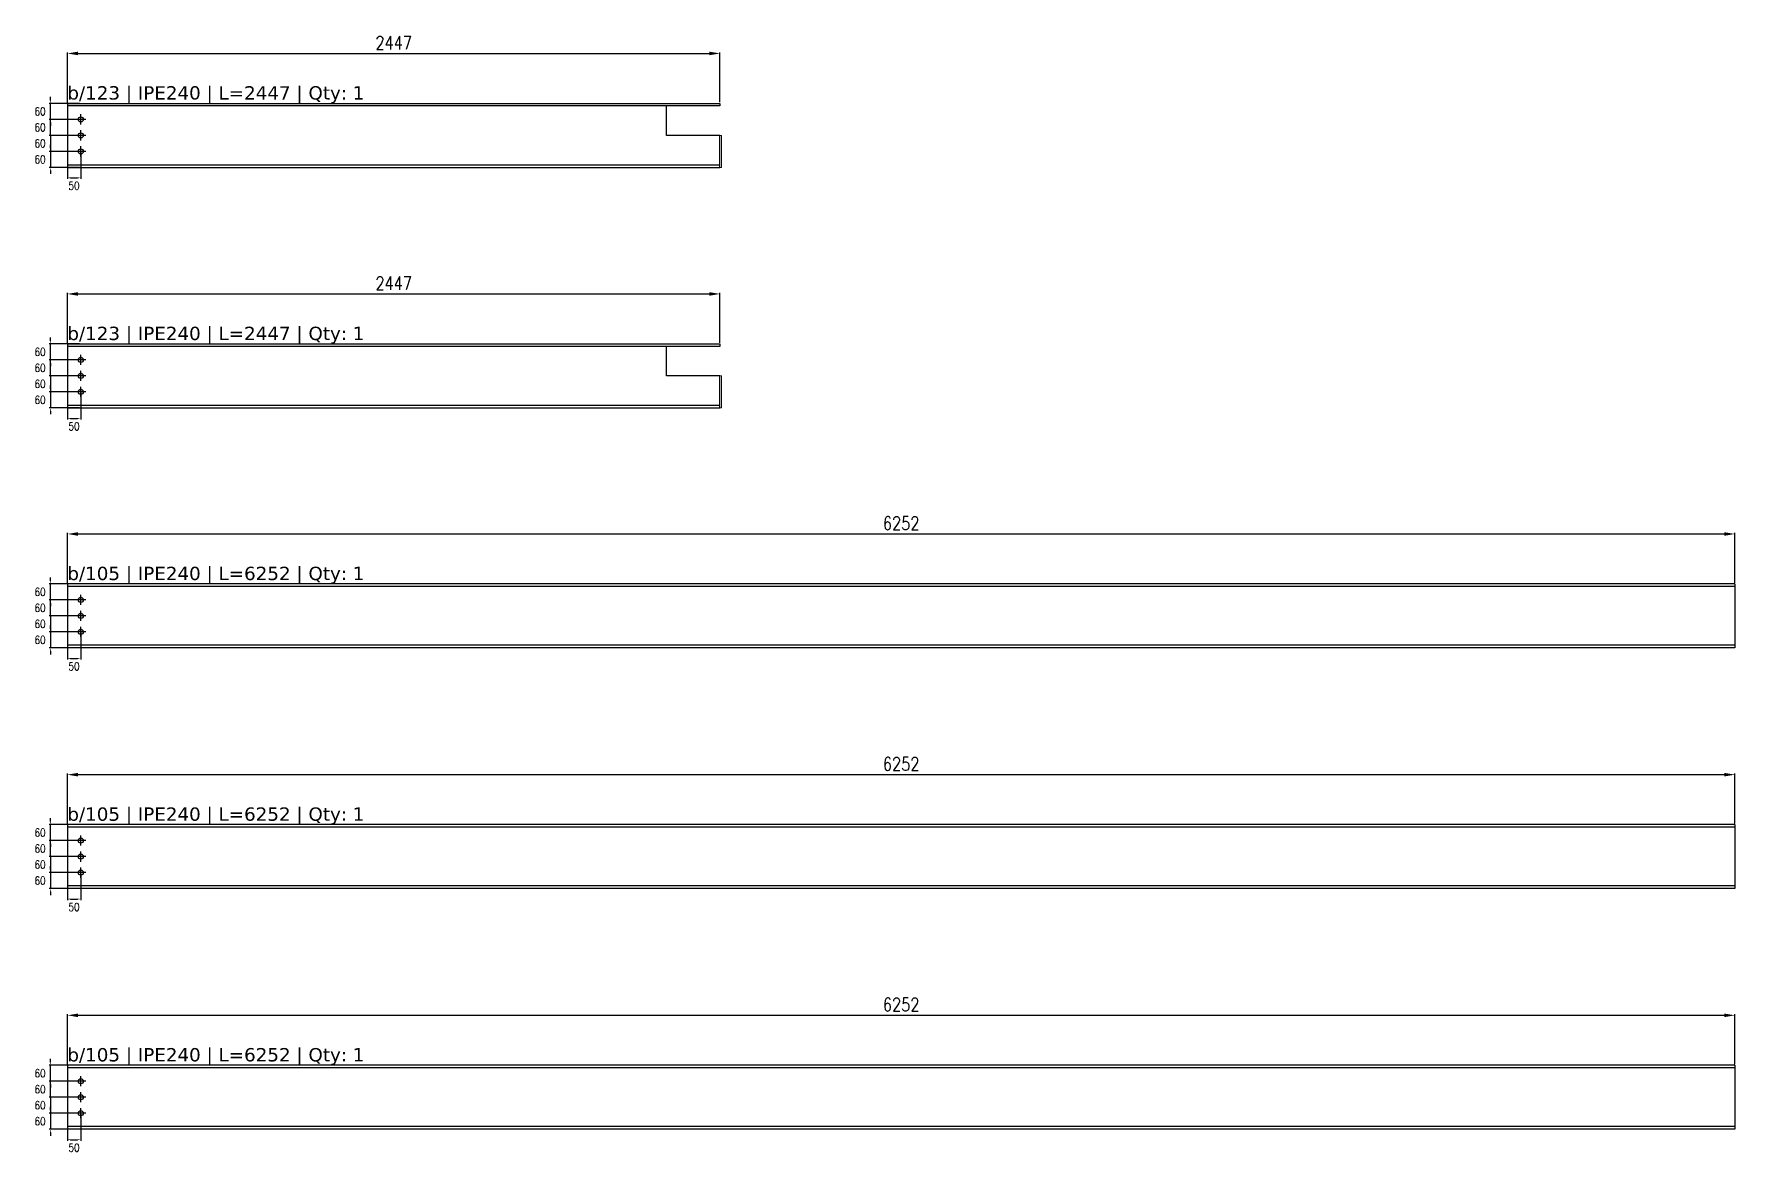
# Model space of a CAD drawing. Header units: millimetres. Extents: x -158 to 97215, y -53820 to 8373.
# Drawn here: x -125 to 6252, y 4179 to 8373 of the extents above; entities that cross this region are included whole.
import ezdxf
from ezdxf.enums import TextEntityAlignment as Align

# ---------------------------------------------------------------- set-up
doc = ezdxf.new("R2010")
doc.units = ezdxf.units.MM
doc.header["$LTSCALE"] = 0.8
for name, color, linetype in [('COTAS', 8, 'Continuous'), ('EJE_PERNO', 1, 'Continuous'), ('IPE240', 2, 'Continuous'), ('PERNOS', 3, 'Continuous'), ('TXT_GEN', 3, 'Continuous')]:
    doc.layers.add(name, color=color, linetype=linetype)
doc.layers.add('P-PLATINA', color=6, linetype='Continuous', lineweight=15)
doc.styles.add('CNI_COTAS', font='romans.shx', dxfattribs={"width": 0.8})
doc.styles.add('VERDNA', font='verdana.ttf', dxfattribs={"width": 0.8})
doc.dimstyles.new('1.3', dxfattribs={"dimscale": 0, "dimtxt": 30, "dimasz": 12, "dimexe": 4, "dimexo": 4, "dimgap": 9, "dimtad": 1, "dimdec": 0, "dimzin": 4, "dimdsep": 46, "dimtxsty": 'CNI_COTAS', "dimcen": 0, "dimclrd": 256, "dimclrt": 3, "dimadec": 0, "dimazin": 0, "dimtfac": 1, "dimtdec": 0, "dimtmove": 2, "dimatfit": 0, "dimfxl": 0.05, "dimtolj": 1, "dimtzin": 0, "dimarcsym": 0})
doc.dimstyles.new('1.4', dxfattribs={"dimscale": 0, "dimtxt": 50, "dimasz": 40, "dimexe": 4, "dimexo": 4, "dimgap": 15, "dimtad": 1, "dimdec": 0, "dimzin": 4, "dimdsep": 46, "dimtxsty": 'CNI_COTAS', "dimcen": -0.09, "dimclrd": 256, "dimclrt": 3, "dimadec": 0, "dimazin": 0, "dimtfac": 1, "dimtdec": 0, "dimtmove": 2, "dimatfit": 0, "dimfxl": 0.05, "dimtolj": 1, "dimtzin": 0, "dimarcsym": 0})

# ---------------------------------------------------------------- blocks, each defined once
blk = doc.blocks.new('D19')
at = {"layer": 'EJE_PERNO', "linetype": 'Continuous'}
for p, q in [((19, 0), (-19, 0)), ((0, -19), (0, 19))]:
    blk.add_line(p, q, dxfattribs=at)
at = {"layer": 'PERNOS'}
blk.add_circle((0, 0), 9.5, dxfattribs=at)
blk = doc.blocks.new('*D42')
at = {"layer": 'COTAS', "color": 0, "lineweight": -2, "transparency": 16777216}
for p, q in [((46, 7151.8), (-67.7, 7151.8)), ((46, 7091.8), (-67.7, 7091.8))]:
    blk.add_line(p, q, dxfattribs=at)
at = {"layer": 'COTAS', "lineweight": -2, "transparency": 16777216}
for p, q in [((-63.7, 7163.8), (-63.7, 7175.8)), ((-63.7, 7091.8), (-63.7, 7151.8)), ((-63.7, 7079.8), (-63.7, 7067.8))]:
    blk.add_line(p, q, dxfattribs=at)
at = {"layer": 'COTAS', "transparency": 16777216}
for points in [[(-65.7, 7163.8), (-61.7, 7163.8), (-63.7, 7151.8)], [(-65.7, 7079.8), (-61.7, 7079.8), (-63.7, 7091.8)]]:
    blk.add_solid(points, dxfattribs=at)
at = {"layer": 'Defpoints', "color": 0, "transparency": 16777216}
for p in [(-63.7, 7151.8), (50, 7151.8), (50, 7091.8)]:
    blk.add_point(p, dxfattribs=at)
at = {"layer": 'COTAS', "color": 3, "transparency": 16777216, "insert": (-102.2, 7121.8), "char_height": 30, "attachment_point": 5, "rotation": 0.2, "style": 'CNI_COTAS'}
blk.add_mtext('\\A1;60', dxfattribs=at)
blk = doc.blocks.new('*D43')
at = {"layer": 'COTAS', "color": 0, "lineweight": -2, "transparency": 16777216}
for p, q in [((46, 7091.8), (-67.7, 7091.8)), ((46, 7031.8), (-67.7, 7031.8))]:
    blk.add_line(p, q, dxfattribs=at)
at = {"layer": 'COTAS', "lineweight": -2, "transparency": 16777216}
for p, q in [((-63.7, 7103.8), (-63.7, 7115.8)), ((-63.7, 7091.8), (-63.7, 7031.8)), ((-63.7, 7019.8), (-63.7, 7007.8))]:
    blk.add_line(p, q, dxfattribs=at)
at = {"layer": 'COTAS', "transparency": 16777216}
for points in [[(-65.7, 7103.8), (-61.7, 7103.8), (-63.7, 7091.8)], [(-65.7, 7019.8), (-61.7, 7019.8), (-63.7, 7031.8)]]:
    blk.add_solid(points, dxfattribs=at)
at = {"layer": 'Defpoints', "color": 0, "transparency": 16777216}
for p in [(50, 7091.8), (-63.7, 7031.8), (50, 7031.8)]:
    blk.add_point(p, dxfattribs=at)
at = {"layer": 'COTAS', "color": 3, "transparency": 16777216, "insert": (-102.2, 7061.8), "char_height": 30, "attachment_point": 5, "rotation": 0.2, "style": 'CNI_COTAS'}
blk.add_mtext('\\A1;60', dxfattribs=at)
blk = doc.blocks.new('*D38')
at = {"layer": 'COTAS', "color": 0, "lineweight": -2, "transparency": 16777216}
for p, q in [((46, 7211.8), (-67.7, 7211.8)), ((46, 7151.8), (-67.7, 7151.8))]:
    blk.add_line(p, q, dxfattribs=at)
at = {"layer": 'COTAS', "lineweight": -2, "transparency": 16777216}
for p, q in [((-63.7, 7223.8), (-63.7, 7235.8)), ((-63.7, 7151.8), (-63.7, 7211.8)), ((-63.7, 7139.8), (-63.7, 7127.8))]:
    blk.add_line(p, q, dxfattribs=at)
at = {"layer": 'COTAS', "transparency": 16777216}
for points in [[(-65.7, 7223.8), (-61.7, 7223.8), (-63.7, 7211.8)], [(-65.7, 7139.8), (-61.7, 7139.8), (-63.7, 7151.8)]]:
    blk.add_solid(points, dxfattribs=at)
at = {"layer": 'Defpoints', "color": 0, "transparency": 16777216}
for p in [(-63.7, 7211.8), (50, 7211.8), (50, 7151.8)]:
    blk.add_point(p, dxfattribs=at)
at = {"layer": 'COTAS', "color": 3, "transparency": 16777216, "insert": (-102.2, 7181.8), "char_height": 30, "attachment_point": 5, "rotation": 0.2, "style": 'CNI_COTAS'}
blk.add_mtext('\\A1;60', dxfattribs=at)
blk = doc.blocks.new('*D39')
at = {"layer": 'COTAS', "color": 0, "lineweight": -2, "transparency": 16777216}
for p, q in [((46, 7031.8), (-67.7, 7031.8)), ((46, 6971.8), (-67.7, 6971.8))]:
    blk.add_line(p, q, dxfattribs=at)
at = {"layer": 'COTAS', "lineweight": -2, "transparency": 16777216}
for p, q in [((-63.7, 7043.8), (-63.7, 7055.8)), ((-63.7, 7031.8), (-63.7, 6971.8)), ((-63.7, 6959.8), (-63.7, 6947.8))]:
    blk.add_line(p, q, dxfattribs=at)
at = {"layer": 'COTAS', "transparency": 16777216}
for points in [[(-65.7, 7043.8), (-61.7, 7043.8), (-63.7, 7031.8)], [(-65.7, 6959.8), (-61.7, 6959.8), (-63.7, 6971.8)]]:
    blk.add_solid(points, dxfattribs=at)
at = {"layer": 'Defpoints', "color": 0, "transparency": 16777216}
for p in [(50, 7031.8), (-63.7, 6971.8), (50, 6971.8)]:
    blk.add_point(p, dxfattribs=at)
at = {"layer": 'COTAS', "color": 3, "transparency": 16777216, "insert": (-102.2, 7001.8), "char_height": 30, "attachment_point": 5, "rotation": 0.2, "style": 'CNI_COTAS'}
blk.add_mtext('\\A1;60', dxfattribs=at)
blk = doc.blocks.new('*D40')
at = {"layer": 'COTAS', "color": 0, "lineweight": -2, "transparency": 16777216}
for p, q in [((0, 7027.8), (0, 6928.6)), ((50, 7027.8), (50, 6928.6))]:
    blk.add_line(p, q, dxfattribs=at)
at = {"layer": 'COTAS', "lineweight": -2, "transparency": 16777216}
blk.add_line((12, 6932.6), (38, 6932.6), dxfattribs=at)
at = {"layer": 'COTAS', "transparency": 16777216}
for points in [[(12, 6934.6), (12, 6930.6), (0, 6932.6)], [(38, 6934.6), (38, 6930.6), (50, 6932.6)]]:
    blk.add_solid(points, dxfattribs=at)
at = {"layer": 'Defpoints', "color": 0, "transparency": 16777216}
for p in [(0, 7031.8), (50, 7031.8), (50, 6932.6)]:
    blk.add_point(p, dxfattribs=at)
at = {"layer": 'COTAS', "color": 3, "transparency": 16777216, "insert": (25, 6902.7), "char_height": 30, "attachment_point": 5, "rotation": 0.2, "style": 'CNI_COTAS'}
blk.add_mtext('\\A1;50', dxfattribs=at)
blk = doc.blocks.new('*D41')
at = {"layer": 'COTAS', "color": 0, "lineweight": -2, "transparency": 16777216}
for p, q in [((0, 7215.2), (0, 7403)), ((2446.7, 7215.8), (2446.7, 7403))]:
    blk.add_line(p, q, dxfattribs=at)
at = {"layer": 'COTAS', "lineweight": -2, "transparency": 16777216}
blk.add_line((40, 7399), (2406.7, 7399), dxfattribs=at)
at = {"layer": 'COTAS', "transparency": 16777216}
for points in [[(40, 7405.7), (40, 7392.3), (0, 7399)], [(2406.7, 7405.7), (2406.7, 7392.3), (2446.7, 7399)]]:
    blk.add_solid(points, dxfattribs=at)
at = {"layer": 'Defpoints', "color": 0, "transparency": 16777216}
for p in [(2446.7, 7399), (0, 7211.2), (2446.7, 7211.8)]:
    blk.add_point(p, dxfattribs=at)
at = {"layer": 'COTAS', "color": 3, "transparency": 16777216, "insert": (1223.4, 7439), "char_height": 50, "attachment_point": 5, "style": 'CNI_COTAS'}
blk.add_mtext('\\A1;2447', dxfattribs=at)
blk = doc.blocks.new('*D47')
at = {"layer": 'COTAS', "color": 0, "lineweight": -2, "transparency": 16777216}
for p, q in [((46, 8053.4), (-67.7, 8053.4)), ((46, 7993.4), (-67.7, 7993.4))]:
    blk.add_line(p, q, dxfattribs=at)
at = {"layer": 'COTAS', "lineweight": -2, "transparency": 16777216}
for p, q in [((-63.7, 8065.4), (-63.7, 8077.4)), ((-63.7, 7993.4), (-63.7, 8053.4)), ((-63.7, 7981.4), (-63.7, 7969.4))]:
    blk.add_line(p, q, dxfattribs=at)
at = {"layer": 'COTAS', "transparency": 16777216}
for points in [[(-65.7, 8065.4), (-61.7, 8065.4), (-63.7, 8053.4)], [(-65.7, 7981.4), (-61.7, 7981.4), (-63.7, 7993.4)]]:
    blk.add_solid(points, dxfattribs=at)
at = {"layer": 'Defpoints', "color": 0, "transparency": 16777216}
for p in [(-63.7, 8053.4), (50, 8053.4), (50, 7993.4)]:
    blk.add_point(p, dxfattribs=at)
at = {"layer": 'COTAS', "color": 3, "transparency": 16777216, "insert": (-102.2, 8023.4), "char_height": 30, "attachment_point": 5, "rotation": 0.2, "style": 'CNI_COTAS'}
blk.add_mtext('\\A1;60', dxfattribs=at)
blk = doc.blocks.new('*D48')
at = {"layer": 'COTAS', "color": 0, "lineweight": -2, "transparency": 16777216}
for p, q in [((46, 7993.4), (-67.7, 7993.4)), ((46, 7933.4), (-67.7, 7933.4))]:
    blk.add_line(p, q, dxfattribs=at)
at = {"layer": 'COTAS', "lineweight": -2, "transparency": 16777216}
for p, q in [((-63.7, 8005.4), (-63.7, 8017.4)), ((-63.7, 7993.4), (-63.7, 7933.4)), ((-63.7, 7921.4), (-63.7, 7909.4))]:
    blk.add_line(p, q, dxfattribs=at)
at = {"layer": 'COTAS', "transparency": 16777216}
for points in [[(-65.7, 8005.4), (-61.7, 8005.4), (-63.7, 7993.4)], [(-65.7, 7921.4), (-61.7, 7921.4), (-63.7, 7933.4)]]:
    blk.add_solid(points, dxfattribs=at)
at = {"layer": 'Defpoints', "color": 0, "transparency": 16777216}
for p in [(50, 7993.4), (-63.7, 7933.4), (50, 7933.4)]:
    blk.add_point(p, dxfattribs=at)
at = {"layer": 'COTAS', "color": 3, "transparency": 16777216, "insert": (-102.2, 7963.4), "char_height": 30, "attachment_point": 5, "rotation": 0.2, "style": 'CNI_COTAS'}
blk.add_mtext('\\A1;60', dxfattribs=at)
blk = doc.blocks.new('*D44')
at = {"layer": 'COTAS', "color": 0, "lineweight": -2, "transparency": 16777216}
for p, q in [((46, 8113.4), (-67.7, 8113.4)), ((46, 8053.4), (-67.7, 8053.4))]:
    blk.add_line(p, q, dxfattribs=at)
at = {"layer": 'COTAS', "lineweight": -2, "transparency": 16777216}
for p, q in [((-63.7, 8125.4), (-63.7, 8137.4)), ((-63.7, 8053.4), (-63.7, 8113.4)), ((-63.7, 8041.4), (-63.7, 8029.4))]:
    blk.add_line(p, q, dxfattribs=at)
at = {"layer": 'COTAS', "transparency": 16777216}
for points in [[(-65.7, 8125.4), (-61.7, 8125.4), (-63.7, 8113.4)], [(-65.7, 8041.4), (-61.7, 8041.4), (-63.7, 8053.4)]]:
    blk.add_solid(points, dxfattribs=at)
at = {"layer": 'Defpoints', "color": 0, "transparency": 16777216}
for p in [(-63.7, 8113.4), (50, 8113.4), (50, 8053.4)]:
    blk.add_point(p, dxfattribs=at)
at = {"layer": 'COTAS', "color": 3, "transparency": 16777216, "insert": (-102.2, 8083.4), "char_height": 30, "attachment_point": 5, "rotation": 0.2, "style": 'CNI_COTAS'}
blk.add_mtext('\\A1;60', dxfattribs=at)
blk = doc.blocks.new('*D45')
at = {"layer": 'COTAS', "color": 0, "lineweight": -2, "transparency": 16777216}
for p, q in [((46, 7933.4), (-67.7, 7933.4)), ((46, 7873.4), (-67.7, 7873.4))]:
    blk.add_line(p, q, dxfattribs=at)
at = {"layer": 'COTAS', "lineweight": -2, "transparency": 16777216}
for p, q in [((-63.7, 7945.4), (-63.7, 7957.4)), ((-63.7, 7933.4), (-63.7, 7873.4)), ((-63.7, 7861.4), (-63.7, 7849.4))]:
    blk.add_line(p, q, dxfattribs=at)
at = {"layer": 'COTAS', "transparency": 16777216}
for points in [[(-65.7, 7945.4), (-61.7, 7945.4), (-63.7, 7933.4)], [(-65.7, 7861.4), (-61.7, 7861.4), (-63.7, 7873.4)]]:
    blk.add_solid(points, dxfattribs=at)
at = {"layer": 'Defpoints', "color": 0, "transparency": 16777216}
for p in [(50, 7933.4), (-63.7, 7873.4), (50, 7873.4)]:
    blk.add_point(p, dxfattribs=at)
at = {"layer": 'COTAS', "color": 3, "transparency": 16777216, "insert": (-102.2, 7903.4), "char_height": 30, "attachment_point": 5, "rotation": 0.2, "style": 'CNI_COTAS'}
blk.add_mtext('\\A1;60', dxfattribs=at)
blk = doc.blocks.new('*D46')
at = {"layer": 'COTAS', "color": 0, "lineweight": -2, "transparency": 16777216}
for p, q in [((0, 7929.4), (0, 7830.2)), ((50, 7929.4), (50, 7830.2))]:
    blk.add_line(p, q, dxfattribs=at)
at = {"layer": 'COTAS', "lineweight": -2, "transparency": 16777216}
blk.add_line((12, 7834.2), (38, 7834.2), dxfattribs=at)
at = {"layer": 'COTAS', "transparency": 16777216}
for points in [[(12, 7836.2), (12, 7832.2), (0, 7834.2)], [(38, 7836.2), (38, 7832.2), (50, 7834.2)]]:
    blk.add_solid(points, dxfattribs=at)
at = {"layer": 'Defpoints', "color": 0, "transparency": 16777216}
for p in [(0, 7933.4), (50, 7933.4), (50, 7834.2)]:
    blk.add_point(p, dxfattribs=at)
at = {"layer": 'COTAS', "color": 3, "transparency": 16777216, "insert": (25, 7804.3), "char_height": 30, "attachment_point": 5, "rotation": 0.2, "style": 'CNI_COTAS'}
blk.add_mtext('\\A1;50', dxfattribs=at)
blk = doc.blocks.new('*D49')
at = {"layer": 'COTAS', "color": 0, "lineweight": -2, "transparency": 16777216}
for p, q in [((0, 8116.8), (0, 8304.6)), ((2446.7, 8117.4), (2446.7, 8304.6))]:
    blk.add_line(p, q, dxfattribs=at)
at = {"layer": 'COTAS', "lineweight": -2, "transparency": 16777216}
blk.add_line((40, 8300.6), (2406.7, 8300.6), dxfattribs=at)
at = {"layer": 'COTAS', "transparency": 16777216}
for points in [[(40, 8307.2), (40, 8293.9), (0, 8300.6)], [(2406.7, 8307.2), (2406.7, 8293.9), (2446.7, 8300.6)]]:
    blk.add_solid(points, dxfattribs=at)
at = {"layer": 'Defpoints', "color": 0, "transparency": 16777216}
for p in [(2446.7, 8300.6), (0, 8112.8), (2446.7, 8113.4)]:
    blk.add_point(p, dxfattribs=at)
at = {"layer": 'COTAS', "color": 3, "transparency": 16777216, "insert": (1223.4, 8340.6), "char_height": 50, "attachment_point": 5, "style": 'CNI_COTAS'}
blk.add_mtext('\\A1;2447', dxfattribs=at)
blk = doc.blocks.new('*D72')
at = {"layer": 'COTAS', "lineweight": -2, "transparency": 16777216}
for p, q in [((-63.7, 4459.8), (-63.7, 4471.8)), ((-63.7, 4387.8), (-63.7, 4447.8)), ((-63.7, 4375.8), (-63.7, 4363.8))]:
    blk.add_line(p, q, dxfattribs=at)
at = {"layer": 'COTAS', "color": 0, "lineweight": -2, "transparency": 16777216}
for p, q in [((46, 4447.8), (-67.7, 4447.8)), ((46, 4387.8), (-67.7, 4387.8))]:
    blk.add_line(p, q, dxfattribs=at)
at = {"layer": 'COTAS', "transparency": 16777216}
for points in [[(-65.7, 4459.8), (-61.7, 4459.8), (-63.7, 4447.8)], [(-65.7, 4375.8), (-61.7, 4375.8), (-63.7, 4387.8)]]:
    blk.add_solid(points, dxfattribs=at)
at = {"layer": 'Defpoints', "color": 0, "transparency": 16777216}
for p in [(-63.7, 4447.8), (50, 4447.8), (50, 4387.8)]:
    blk.add_point(p, dxfattribs=at)
at = {"layer": 'COTAS', "color": 3, "transparency": 16777216, "insert": (-102.2, 4417.8), "char_height": 30, "attachment_point": 5, "rotation": 0.2, "style": 'CNI_COTAS'}
blk.add_mtext('\\A1;60', dxfattribs=at)
blk = doc.blocks.new('*D73')
at = {"layer": 'COTAS', "lineweight": -2, "transparency": 16777216}
for p, q in [((-63.7, 4399.8), (-63.7, 4411.8)), ((-63.7, 4387.8), (-63.7, 4327.8)), ((-63.7, 4315.8), (-63.7, 4303.8))]:
    blk.add_line(p, q, dxfattribs=at)
at = {"layer": 'COTAS', "color": 0, "lineweight": -2, "transparency": 16777216}
for p, q in [((46, 4387.8), (-67.7, 4387.8)), ((46, 4327.8), (-67.7, 4327.8))]:
    blk.add_line(p, q, dxfattribs=at)
at = {"layer": 'COTAS', "transparency": 16777216}
for points in [[(-65.7, 4399.8), (-61.7, 4399.8), (-63.7, 4387.8)], [(-65.7, 4315.8), (-61.7, 4315.8), (-63.7, 4327.8)]]:
    blk.add_solid(points, dxfattribs=at)
at = {"layer": 'Defpoints', "color": 0, "transparency": 16777216}
for p in [(50, 4387.8), (-63.7, 4327.8), (50, 4327.8)]:
    blk.add_point(p, dxfattribs=at)
at = {"layer": 'COTAS', "color": 3, "transparency": 16777216, "insert": (-102.2, 4357.8), "char_height": 30, "attachment_point": 5, "rotation": 0.2, "style": 'CNI_COTAS'}
blk.add_mtext('\\A1;60', dxfattribs=at)
blk = doc.blocks.new('*D68')
at = {"layer": 'COTAS', "lineweight": -2, "transparency": 16777216}
for p, q in [((-63.7, 4519.8), (-63.7, 4531.8)), ((-63.7, 4447.8), (-63.7, 4507.8)), ((-63.7, 4435.8), (-63.7, 4423.8))]:
    blk.add_line(p, q, dxfattribs=at)
at = {"layer": 'COTAS', "color": 0, "lineweight": -2, "transparency": 16777216}
for p, q in [((46, 4507.8), (-67.7, 4507.8)), ((46, 4447.8), (-67.7, 4447.8))]:
    blk.add_line(p, q, dxfattribs=at)
at = {"layer": 'COTAS', "transparency": 16777216}
for points in [[(-65.7, 4519.8), (-61.7, 4519.8), (-63.7, 4507.8)], [(-65.7, 4435.8), (-61.7, 4435.8), (-63.7, 4447.8)]]:
    blk.add_solid(points, dxfattribs=at)
at = {"layer": 'Defpoints', "color": 0, "transparency": 16777216}
for p in [(-63.7, 4507.8), (50, 4507.8), (50, 4447.8)]:
    blk.add_point(p, dxfattribs=at)
at = {"layer": 'COTAS', "color": 3, "transparency": 16777216, "insert": (-102.2, 4477.8), "char_height": 30, "attachment_point": 5, "rotation": 0.2, "style": 'CNI_COTAS'}
blk.add_mtext('\\A1;60', dxfattribs=at)
blk = doc.blocks.new('*D69')
at = {"layer": 'COTAS', "lineweight": -2, "transparency": 16777216}
for p, q in [((-63.7, 4339.8), (-63.7, 4351.8)), ((-63.7, 4327.8), (-63.7, 4267.8)), ((-63.7, 4255.8), (-63.7, 4243.8))]:
    blk.add_line(p, q, dxfattribs=at)
at = {"layer": 'COTAS', "color": 0, "lineweight": -2, "transparency": 16777216}
for p, q in [((46, 4327.8), (-67.7, 4327.8)), ((46, 4267.8), (-67.7, 4267.8))]:
    blk.add_line(p, q, dxfattribs=at)
at = {"layer": 'COTAS', "transparency": 16777216}
for points in [[(-65.7, 4339.8), (-61.7, 4339.8), (-63.7, 4327.8)], [(-65.7, 4255.8), (-61.7, 4255.8), (-63.7, 4267.8)]]:
    blk.add_solid(points, dxfattribs=at)
at = {"layer": 'Defpoints', "color": 0, "transparency": 16777216}
for p in [(50, 4327.8), (-63.7, 4267.8), (50, 4267.8)]:
    blk.add_point(p, dxfattribs=at)
at = {"layer": 'COTAS', "color": 3, "transparency": 16777216, "insert": (-102.2, 4297.8), "char_height": 30, "attachment_point": 5, "rotation": 0.2, "style": 'CNI_COTAS'}
blk.add_mtext('\\A1;60', dxfattribs=at)
blk = doc.blocks.new('*D70')
at = {"layer": 'COTAS', "color": 0, "lineweight": -2, "transparency": 16777216}
for p, q in [((0, 4323.8), (0, 4224.6)), ((50, 4323.8), (50, 4224.6))]:
    blk.add_line(p, q, dxfattribs=at)
at = {"layer": 'COTAS', "lineweight": -2, "transparency": 16777216}
blk.add_line((12, 4228.6), (38, 4228.6), dxfattribs=at)
at = {"layer": 'COTAS', "transparency": 16777216}
for points in [[(12, 4230.6), (12, 4226.6), (0, 4228.6)], [(38, 4230.6), (38, 4226.6), (50, 4228.6)]]:
    blk.add_solid(points, dxfattribs=at)
at = {"layer": 'Defpoints', "color": 0, "transparency": 16777216}
for p in [(0, 4327.8), (50, 4327.8), (50, 4228.6)]:
    blk.add_point(p, dxfattribs=at)
at = {"layer": 'COTAS', "color": 3, "transparency": 16777216, "insert": (25, 4198.7), "char_height": 30, "attachment_point": 5, "rotation": 0.2, "style": 'CNI_COTAS'}
blk.add_mtext('\\A1;50', dxfattribs=at)
blk = doc.blocks.new('*D71')
at = {"layer": 'COTAS', "color": 0, "lineweight": -2, "transparency": 16777216}
for p, q in [((0, 4511.2), (0, 4699)), ((6251.8, 4511.8), (6251.8, 4699))]:
    blk.add_line(p, q, dxfattribs=at)
at = {"layer": 'COTAS', "lineweight": -2, "transparency": 16777216}
blk.add_line((40, 4695), (6211.8, 4695), dxfattribs=at)
at = {"layer": 'COTAS', "transparency": 16777216}
for points in [[(40, 4701.6), (40, 4688.3), (0, 4695)], [(6211.8, 4701.6), (6211.8, 4688.3), (6251.8, 4695)]]:
    blk.add_solid(points, dxfattribs=at)
at = {"layer": 'Defpoints', "color": 0, "transparency": 16777216}
for p in [(6251.8, 4695), (0, 4507.2), (6251.8, 4507.8)]:
    blk.add_point(p, dxfattribs=at)
at = {"layer": 'COTAS', "color": 3, "transparency": 16777216, "insert": (3125.9, 4735), "char_height": 50, "attachment_point": 5, "style": 'CNI_COTAS'}
blk.add_mtext('\\A1;6252', dxfattribs=at)
blk = doc.blocks.new('*D77')
at = {"layer": 'COTAS', "lineweight": -2, "transparency": 16777216}
for p, q in [((-63.7, 5361.9), (-63.7, 5373.9)), ((-63.7, 5289.9), (-63.7, 5349.9)), ((-63.7, 5277.9), (-63.7, 5265.9))]:
    blk.add_line(p, q, dxfattribs=at)
at = {"layer": 'COTAS', "color": 0, "lineweight": -2, "transparency": 16777216}
for p, q in [((46, 5349.9), (-67.7, 5349.9)), ((46, 5289.9), (-67.7, 5289.9))]:
    blk.add_line(p, q, dxfattribs=at)
at = {"layer": 'COTAS', "transparency": 16777216}
for points in [[(-65.7, 5361.9), (-61.7, 5361.9), (-63.7, 5349.9)], [(-65.7, 5277.9), (-61.7, 5277.9), (-63.7, 5289.9)]]:
    blk.add_solid(points, dxfattribs=at)
at = {"layer": 'Defpoints', "color": 0, "transparency": 16777216}
for p in [(-63.7, 5349.9), (50, 5349.9), (50, 5289.9)]:
    blk.add_point(p, dxfattribs=at)
at = {"layer": 'COTAS', "color": 3, "transparency": 16777216, "insert": (-102.2, 5319.9), "char_height": 30, "attachment_point": 5, "rotation": 0.2, "style": 'CNI_COTAS'}
blk.add_mtext('\\A1;60', dxfattribs=at)
blk = doc.blocks.new('*D78')
at = {"layer": 'COTAS', "lineweight": -2, "transparency": 16777216}
for p, q in [((-63.7, 5301.9), (-63.7, 5313.9)), ((-63.7, 5289.9), (-63.7, 5229.9)), ((-63.7, 5217.9), (-63.7, 5205.9))]:
    blk.add_line(p, q, dxfattribs=at)
at = {"layer": 'COTAS', "color": 0, "lineweight": -2, "transparency": 16777216}
for p, q in [((46, 5289.9), (-67.7, 5289.9)), ((46, 5229.9), (-67.7, 5229.9))]:
    blk.add_line(p, q, dxfattribs=at)
at = {"layer": 'COTAS', "transparency": 16777216}
for points in [[(-65.7, 5301.9), (-61.7, 5301.9), (-63.7, 5289.9)], [(-65.7, 5217.9), (-61.7, 5217.9), (-63.7, 5229.9)]]:
    blk.add_solid(points, dxfattribs=at)
at = {"layer": 'Defpoints', "color": 0, "transparency": 16777216}
for p in [(-63.7, 5229.9), (50, 5289.9), (50, 5229.9)]:
    blk.add_point(p, dxfattribs=at)
at = {"layer": 'COTAS', "color": 3, "transparency": 16777216, "insert": (-102.2, 5259.9), "char_height": 30, "attachment_point": 5, "rotation": 0.2, "style": 'CNI_COTAS'}
blk.add_mtext('\\A1;60', dxfattribs=at)
blk = doc.blocks.new('*D74')
at = {"layer": 'COTAS', "lineweight": -2, "transparency": 16777216}
for p, q in [((-63.7, 5421.9), (-63.7, 5433.9)), ((-63.7, 5349.9), (-63.7, 5409.9)), ((-63.7, 5337.9), (-63.7, 5325.9))]:
    blk.add_line(p, q, dxfattribs=at)
at = {"layer": 'COTAS', "color": 0, "lineweight": -2, "transparency": 16777216}
for p, q in [((46, 5409.9), (-67.7, 5409.9)), ((46, 5349.9), (-67.7, 5349.9))]:
    blk.add_line(p, q, dxfattribs=at)
at = {"layer": 'COTAS', "transparency": 16777216}
for points in [[(-65.7, 5421.9), (-61.7, 5421.9), (-63.7, 5409.9)], [(-65.7, 5337.9), (-61.7, 5337.9), (-63.7, 5349.9)]]:
    blk.add_solid(points, dxfattribs=at)
at = {"layer": 'Defpoints', "color": 0, "transparency": 16777216}
for p in [(-63.7, 5409.9), (50, 5409.9), (50, 5349.9)]:
    blk.add_point(p, dxfattribs=at)
at = {"layer": 'COTAS', "color": 3, "transparency": 16777216, "insert": (-102.2, 5379.9), "char_height": 30, "attachment_point": 5, "rotation": 0.2, "style": 'CNI_COTAS'}
blk.add_mtext('\\A1;60', dxfattribs=at)
blk = doc.blocks.new('*D75')
at = {"layer": 'COTAS', "color": 0, "lineweight": -2, "transparency": 16777216}
for p, q in [((46, 5229.9), (-67.7, 5229.9)), ((46, 5169.9), (-67.7, 5169.9))]:
    blk.add_line(p, q, dxfattribs=at)
at = {"layer": 'COTAS', "lineweight": -2, "transparency": 16777216}
for p, q in [((-63.7, 5241.9), (-63.7, 5253.9)), ((-63.7, 5229.9), (-63.7, 5169.9)), ((-63.7, 5157.9), (-63.7, 5145.9))]:
    blk.add_line(p, q, dxfattribs=at)
at = {"layer": 'COTAS', "transparency": 16777216}
for points in [[(-65.7, 5241.9), (-61.7, 5241.9), (-63.7, 5229.9)], [(-65.7, 5157.9), (-61.7, 5157.9), (-63.7, 5169.9)]]:
    blk.add_solid(points, dxfattribs=at)
at = {"layer": 'Defpoints', "color": 0, "transparency": 16777216}
for p in [(50, 5229.9), (-63.7, 5169.9), (50, 5169.9)]:
    blk.add_point(p, dxfattribs=at)
at = {"layer": 'COTAS', "color": 3, "transparency": 16777216, "insert": (-102.2, 5199.9), "char_height": 30, "attachment_point": 5, "rotation": 0.2, "style": 'CNI_COTAS'}
blk.add_mtext('\\A1;60', dxfattribs=at)
blk = doc.blocks.new('*D76')
at = {"layer": 'COTAS', "color": 0, "lineweight": -2, "transparency": 16777216}
for p, q in [((0, 5225.9), (0, 5126.7)), ((50, 5225.9), (50, 5126.7))]:
    blk.add_line(p, q, dxfattribs=at)
at = {"layer": 'COTAS', "lineweight": -2, "transparency": 16777216}
blk.add_line((12, 5130.7), (38, 5130.7), dxfattribs=at)
at = {"layer": 'COTAS', "transparency": 16777216}
for points in [[(12, 5132.7), (12, 5128.7), (0, 5130.7)], [(38, 5132.7), (38, 5128.7), (50, 5130.7)]]:
    blk.add_solid(points, dxfattribs=at)
at = {"layer": 'Defpoints', "color": 0, "transparency": 16777216}
for p in [(0, 5229.9), (50, 5229.9), (50, 5130.7)]:
    blk.add_point(p, dxfattribs=at)
at = {"layer": 'COTAS', "color": 3, "transparency": 16777216, "insert": (25, 5100.8), "char_height": 30, "attachment_point": 5, "rotation": 0.2, "style": 'CNI_COTAS'}
blk.add_mtext('\\A1;50', dxfattribs=at)
blk = doc.blocks.new('*D79')
at = {"layer": 'COTAS', "color": 0, "lineweight": -2, "transparency": 16777216}
for p, q in [((0, 5413.3), (0, 5601.1)), ((6251.8, 5413.9), (6251.8, 5601.1))]:
    blk.add_line(p, q, dxfattribs=at)
at = {"layer": 'COTAS', "lineweight": -2, "transparency": 16777216}
blk.add_line((40, 5597.1), (6211.8, 5597.1), dxfattribs=at)
at = {"layer": 'COTAS', "transparency": 16777216}
for points in [[(40, 5603.8), (40, 5590.4), (0, 5597.1)], [(6211.8, 5603.8), (6211.8, 5590.4), (6251.8, 5597.1)]]:
    blk.add_solid(points, dxfattribs=at)
at = {"layer": 'Defpoints', "color": 0, "transparency": 16777216}
for p in [(6251.8, 5597.1), (0, 5409.3), (6251.8, 5409.9)]:
    blk.add_point(p, dxfattribs=at)
at = {"layer": 'COTAS', "color": 3, "transparency": 16777216, "insert": (3125.9, 5637.1), "char_height": 50, "attachment_point": 5, "style": 'CNI_COTAS'}
blk.add_mtext('\\A1;6252', dxfattribs=at)
blk = doc.blocks.new('*D83')
at = {"layer": 'COTAS', "color": 0, "lineweight": -2, "transparency": 16777216}
for p, q in [((46, 6252.1), (-67.7, 6252.1)), ((46, 6192.1), (-67.7, 6192.1))]:
    blk.add_line(p, q, dxfattribs=at)
at = {"layer": 'COTAS', "lineweight": -2, "transparency": 16777216}
for p, q in [((-63.7, 6264.1), (-63.7, 6276.1)), ((-63.7, 6192.1), (-63.7, 6252.1)), ((-63.7, 6180.1), (-63.7, 6168.1))]:
    blk.add_line(p, q, dxfattribs=at)
at = {"layer": 'COTAS', "transparency": 16777216}
for points in [[(-65.7, 6264.1), (-61.7, 6264.1), (-63.7, 6252.1)], [(-65.7, 6180.1), (-61.7, 6180.1), (-63.7, 6192.1)]]:
    blk.add_solid(points, dxfattribs=at)
at = {"layer": 'Defpoints', "color": 0, "transparency": 16777216}
for p in [(-63.7, 6252.1), (50, 6252.1), (50, 6192.1)]:
    blk.add_point(p, dxfattribs=at)
at = {"layer": 'COTAS', "color": 3, "transparency": 16777216, "insert": (-102.2, 6222.1), "char_height": 30, "attachment_point": 5, "rotation": 0.2, "style": 'CNI_COTAS'}
blk.add_mtext('\\A1;60', dxfattribs=at)
blk = doc.blocks.new('*D84')
at = {"layer": 'COTAS', "color": 0, "lineweight": -2, "transparency": 16777216}
for p, q in [((46, 6192.1), (-67.7, 6192.1)), ((46, 6132.1), (-67.7, 6132.1))]:
    blk.add_line(p, q, dxfattribs=at)
at = {"layer": 'COTAS', "lineweight": -2, "transparency": 16777216}
for p, q in [((-63.7, 6204.1), (-63.7, 6216.1)), ((-63.7, 6192.1), (-63.7, 6132.1)), ((-63.7, 6120.1), (-63.7, 6108.1))]:
    blk.add_line(p, q, dxfattribs=at)
at = {"layer": 'COTAS', "transparency": 16777216}
for points in [[(-65.7, 6204.1), (-61.7, 6204.1), (-63.7, 6192.1)], [(-65.7, 6120.1), (-61.7, 6120.1), (-63.7, 6132.1)]]:
    blk.add_solid(points, dxfattribs=at)
at = {"layer": 'Defpoints', "color": 0, "transparency": 16777216}
for p in [(50, 6192.1), (-63.7, 6132.1), (50, 6132.1)]:
    blk.add_point(p, dxfattribs=at)
at = {"layer": 'COTAS', "color": 3, "transparency": 16777216, "insert": (-102.2, 6162.1), "char_height": 30, "attachment_point": 5, "rotation": 0.2, "style": 'CNI_COTAS'}
blk.add_mtext('\\A1;60', dxfattribs=at)
blk = doc.blocks.new('*D80')
at = {"layer": 'COTAS', "lineweight": -2, "transparency": 16777216}
for p, q in [((-63.7, 6324.1), (-63.7, 6336.1)), ((-63.7, 6252.1), (-63.7, 6312.1)), ((-63.7, 6240.1), (-63.7, 6228.1))]:
    blk.add_line(p, q, dxfattribs=at)
at = {"layer": 'COTAS', "color": 0, "lineweight": -2, "transparency": 16777216}
for p, q in [((46, 6312.1), (-67.7, 6312.1)), ((46, 6252.1), (-67.7, 6252.1))]:
    blk.add_line(p, q, dxfattribs=at)
at = {"layer": 'COTAS', "transparency": 16777216}
for points in [[(-65.7, 6324.1), (-61.7, 6324.1), (-63.7, 6312.1)], [(-65.7, 6240.1), (-61.7, 6240.1), (-63.7, 6252.1)]]:
    blk.add_solid(points, dxfattribs=at)
at = {"layer": 'Defpoints', "color": 0, "transparency": 16777216}
for p in [(-63.7, 6312.1), (50, 6312.1), (50, 6252.1)]:
    blk.add_point(p, dxfattribs=at)
at = {"layer": 'COTAS', "color": 3, "transparency": 16777216, "insert": (-102.2, 6282.1), "char_height": 30, "attachment_point": 5, "rotation": 0.2, "style": 'CNI_COTAS'}
blk.add_mtext('\\A1;60', dxfattribs=at)
blk = doc.blocks.new('*D81')
at = {"layer": 'COTAS', "color": 0, "lineweight": -2, "transparency": 16777216}
for p, q in [((46, 6132.1), (-67.7, 6132.1)), ((46, 6072.1), (-67.7, 6072.1))]:
    blk.add_line(p, q, dxfattribs=at)
at = {"layer": 'COTAS', "lineweight": -2, "transparency": 16777216}
for p, q in [((-63.7, 6144.1), (-63.7, 6156.1)), ((-63.7, 6132.1), (-63.7, 6072.1)), ((-63.7, 6060.1), (-63.7, 6048.1))]:
    blk.add_line(p, q, dxfattribs=at)
at = {"layer": 'COTAS', "transparency": 16777216}
for points in [[(-65.7, 6144.1), (-61.7, 6144.1), (-63.7, 6132.1)], [(-65.7, 6060.1), (-61.7, 6060.1), (-63.7, 6072.1)]]:
    blk.add_solid(points, dxfattribs=at)
at = {"layer": 'Defpoints', "color": 0, "transparency": 16777216}
for p in [(50, 6132.1), (-63.7, 6072.1), (50, 6072.1)]:
    blk.add_point(p, dxfattribs=at)
at = {"layer": 'COTAS', "color": 3, "transparency": 16777216, "insert": (-102.2, 6102.1), "char_height": 30, "attachment_point": 5, "rotation": 0.2, "style": 'CNI_COTAS'}
blk.add_mtext('\\A1;60', dxfattribs=at)
blk = doc.blocks.new('*D82')
at = {"layer": 'COTAS', "color": 0, "lineweight": -2, "transparency": 16777216}
for p, q in [((0, 6128.1), (0, 6028.9)), ((50, 6128.1), (50, 6028.9))]:
    blk.add_line(p, q, dxfattribs=at)
at = {"layer": 'COTAS', "lineweight": -2, "transparency": 16777216}
blk.add_line((12, 6032.9), (38, 6032.9), dxfattribs=at)
at = {"layer": 'COTAS', "transparency": 16777216}
for points in [[(12, 6034.9), (12, 6030.9), (0, 6032.9)], [(38, 6034.9), (38, 6030.9), (50, 6032.9)]]:
    blk.add_solid(points, dxfattribs=at)
at = {"layer": 'Defpoints', "color": 0, "transparency": 16777216}
for p in [(0, 6132.1), (50, 6132.1), (50, 6032.9)]:
    blk.add_point(p, dxfattribs=at)
at = {"layer": 'COTAS', "color": 3, "transparency": 16777216, "insert": (25, 6003), "char_height": 30, "attachment_point": 5, "rotation": 0.2, "style": 'CNI_COTAS'}
blk.add_mtext('\\A1;50', dxfattribs=at)
blk = doc.blocks.new('*D85')
at = {"layer": 'COTAS', "color": 0, "lineweight": -2, "transparency": 16777216}
for p, q in [((0, 6315.5), (0, 6503.3)), ((6251.8, 6316.1), (6251.8, 6503.3))]:
    blk.add_line(p, q, dxfattribs=at)
at = {"layer": 'COTAS', "lineweight": -2, "transparency": 16777216}
blk.add_line((40, 6499.3), (6211.8, 6499.3), dxfattribs=at)
at = {"layer": 'COTAS', "transparency": 16777216}
for points in [[(40, 6505.9), (40, 6492.6), (0, 6499.3)], [(6211.8, 6505.9), (6211.8, 6492.6), (6251.8, 6499.3)]]:
    blk.add_solid(points, dxfattribs=at)
at = {"layer": 'Defpoints', "color": 0, "transparency": 16777216}
for p in [(6251.8, 6499.3), (0, 6311.5), (6251.8, 6312.1)]:
    blk.add_point(p, dxfattribs=at)
at = {"layer": 'COTAS', "color": 3, "transparency": 16777216, "insert": (3125.9, 6539.3), "char_height": 50, "attachment_point": 5, "style": 'CNI_COTAS'}
blk.add_mtext('\\A1;6252', dxfattribs=at)

msp = doc.modelspace()

# ---------------------------------------------------------------- linework, layer by layer
at = {"layer": 'IPE240', "linetype": 'Continuous'}
for p, q in [((0, 8113.4), (0, 7873.4)), ((0, 7883.2), (2446.7, 7883.2)), ((0, 7873.4), (2446.7, 7873.4)), ((0, 7211.8), (0, 6971.8)), ((0, 6981.6), (2446.7, 6981.6)), ((0, 6971.8), (2446.7, 6971.8)), ((0, 6312.1), (0, 6072.1)), ((6251.8, 6312.1), (0, 6312.1)), ((6251.8, 6302.3), (0, 6302.3)), ((6251.8, 6312.1), (6251.8, 6072.1)), ((6251.8, 6081.9), (0, 6081.9)), ((6251.8, 6072.1), (0, 6072.1)), ((0, 5409.9), (0, 5169.9)), ((6251.8, 5409.9), (0, 5409.9)), ((6251.8, 5400.1), (0, 5400.1)), ((6251.8, 5409.9), (6251.8, 5169.9)), ((6251.8, 5179.7), (0, 5179.7)), ((6251.8, 5169.9), (0, 5169.9)), ((0, 4507.8), (0, 4267.8)), ((6251.8, 4507.8), (0, 4507.8)), ((6251.8, 4498), (0, 4498)), ((6251.8, 4507.8), (6251.8, 4267.8)), ((6251.8, 4277.6), (0, 4277.6)), ((6251.8, 4267.8), (0, 4267.8))]:
    msp.add_line(p, q, dxfattribs=at)
for points in [[(0, 8113.4), (2446.7, 8113.4), (2446.7, 8103.6), (0, 8103.6)], [(2446.7, 7873.4), (2446.7, 7993.4), (2246.7, 7993.4), (2246.7, 8103.6)], [(0, 7211.8), (2446.7, 7211.8), (2446.7, 7202), (0, 7202)], [(2446.7, 6971.8), (2446.7, 7091.8), (2246.7, 7091.8), (2246.7, 7202)]]:
    msp.add_lwpolyline(points, dxfattribs=at)
at = {"layer": 'P-PLATINA', "color": 6}
for points in [[(2446.7, 7873.4), (2452.7, 7873.4), (2452.7, 7993.4), (2446.7, 7993.4)], [(2446.7, 6971.8), (2452.7, 6971.8), (2452.7, 7091.8), (2446.7, 7091.8)]]:
    msp.add_lwpolyline(points, close=True, dxfattribs=at)

# ---------------------------------------------------------------- block references
at = {"layer": 'PERNOS'}
for p in [(50, 8053.4), (50, 7993.4), (50, 7933.4), (50, 7151.8), (50, 7091.8), (50, 7031.8), (50, 6252.1), (50, 6192.1), (50, 6132.1), (50, 5349.9), (50, 5289.9), (50, 5229.9), (50, 4447.8), (50, 4387.8), (50, 4327.8)]:
    msp.add_blockref('D19', p, dxfattribs=at)

# ---------------------------------------------------------------- texts
at = {"layer": 'TXT_GEN', "style": 'VERDNA'}
for s, p in [('b/123 | IPE240 | L=2447 | Qty: 1', (0, 8112.8)), ('b/123 | IPE240 | L=2447 | Qty: 1', (0, 7211.2)), ('b/105 | IPE240 | L=6252 | Qty: 1', (0, 6311.5)), ('b/105 | IPE240 | L=6252 | Qty: 1', (0, 5409.3)), ('b/105 | IPE240 | L=6252 | Qty: 1', (0, 4507.2))]:
    msp.add_text(s, height=50, dxfattribs=at).set_placement(p, align=Align.BOTTOM_LEFT)

# ---------------------------------------------------------------- dimensions: what is measured, and where the dimension line sits
at = {"layer": 'COTAS'}
for base, p1, p2, picture, middle in [((2446.7, 8300.6), (0, 8112.8), (2446.7, 8113.4), '*D49', (1223.4, 8340.6)), ((2446.7, 7399), (0, 7211.2), (2446.7, 7211.8), '*D41', (1223.4, 7439)), ((6251.8, 6499.3), (0, 6311.5), (6251.8, 6312.1), '*D85', (3125.9, 6539.3)), ((6251.8, 5597.1), (0, 5409.3), (6251.8, 5409.9), '*D79', (3125.9, 5637.1)), ((6251.8, 4695), (0, 4507.2), (6251.8, 4507.8), '*D71', (3125.9, 4735))]:
    dim = msp.add_linear_dim(base=base, p1=p1, p2=p2, dimstyle='1.4', override={"dimscale": 1}, dxfattribs=at)
    dim.commit()
    dim.dimension.update_dxf_attribs({"geometry": picture, "text_midpoint": middle})
for base, p1, p2, picture, middle in [((-63.7, 8113.4), (50, 8053.4), (50, 8113.4), '*D44', (-102.2, 8083.4)), ((-63.7, 8053.4), (50, 7993.4), (50, 8053.4), '*D47', (-102.2, 8023.4)), ((-63.7, 7933.4), (50, 7993.4), (50, 7933.4), '*D48', (-102.2, 7963.4)), ((-63.7, 7873.4), (50, 7933.4), (50, 7873.4), '*D45', (-102.2, 7903.4)), ((-63.7, 7211.8), (50, 7151.8), (50, 7211.8), '*D38', (-102.2, 7181.8)), ((-63.7, 7151.8), (50, 7091.8), (50, 7151.8), '*D42', (-102.2, 7121.8)), ((-63.7, 7031.8), (50, 7091.8), (50, 7031.8), '*D43', (-102.2, 7061.8)), ((-63.7, 6971.8), (50, 7031.8), (50, 6971.8), '*D39', (-102.2, 7001.8)), ((-63.7, 6312.1), (50, 6252.1), (50, 6312.1), '*D80', (-102.2, 6282.1)), ((-63.7, 6252.1), (50, 6192.1), (50, 6252.1), '*D83', (-102.2, 6222.1)), ((-63.7, 6132.1), (50, 6192.1), (50, 6132.1), '*D84', (-102.2, 6162.1)), ((-63.7, 6072.1), (50, 6132.1), (50, 6072.1), '*D81', (-102.2, 6102.1)), ((-63.7, 5409.9), (50, 5349.9), (50, 5409.9), '*D74', (-102.2, 5379.9)), ((-63.7, 5349.9), (50, 5289.9), (50, 5349.9), '*D77', (-102.2, 5319.9)), ((-63.7, 5229.9), (50, 5289.9), (50, 5229.9), '*D78', (-102.2, 5259.9)), ((-63.7, 5169.9), (50, 5229.9), (50, 5169.9), '*D75', (-102.2, 5199.9)), ((-63.7, 4507.8), (50, 4447.8), (50, 4507.8), '*D68', (-102.2, 4477.8)), ((-63.7, 4447.8), (50, 4387.8), (50, 4447.8), '*D72', (-102.2, 4417.8)), ((-63.7, 4327.8), (50, 4387.8), (50, 4327.8), '*D73', (-102.2, 4357.8)), ((-63.7, 4267.8), (50, 4327.8), (50, 4267.8), '*D69', (-102.2, 4297.8))]:
    dim = msp.add_linear_dim(base=base, p1=p1, p2=p2, angle=90, dimstyle='1.3', override={"dimscale": 1}, dxfattribs=at)
    dim.commit()
    dim.dimension.update_dxf_attribs({"geometry": picture, "text_midpoint": middle, "text_rotation": 0.2})
for base, p1, p2, picture, middle in [((50, 7834.2), (0, 7933.4), (50, 7933.4), '*D46', (25, 7804.3)), ((50, 6932.6), (0, 7031.8), (50, 7031.8), '*D40', (25, 6902.7)), ((50, 6032.9), (0, 6132.1), (50, 6132.1), '*D82', (25, 6003)), ((50, 5130.7), (0, 5229.9), (50, 5229.9), '*D76', (25, 5100.8)), ((50, 4228.6), (0, 4327.8), (50, 4327.8), '*D70', (25, 4198.7))]:
    dim = msp.add_linear_dim(base=base, p1=p1, p2=p2, dimstyle='1.3', override={"dimscale": 1}, dxfattribs=at)
    dim.commit()
    dim.dimension.update_dxf_attribs({"geometry": picture, "text_midpoint": middle, "dimtype": 160, "text_rotation": 0.2})

doc.saveas('drawing.dxf')
